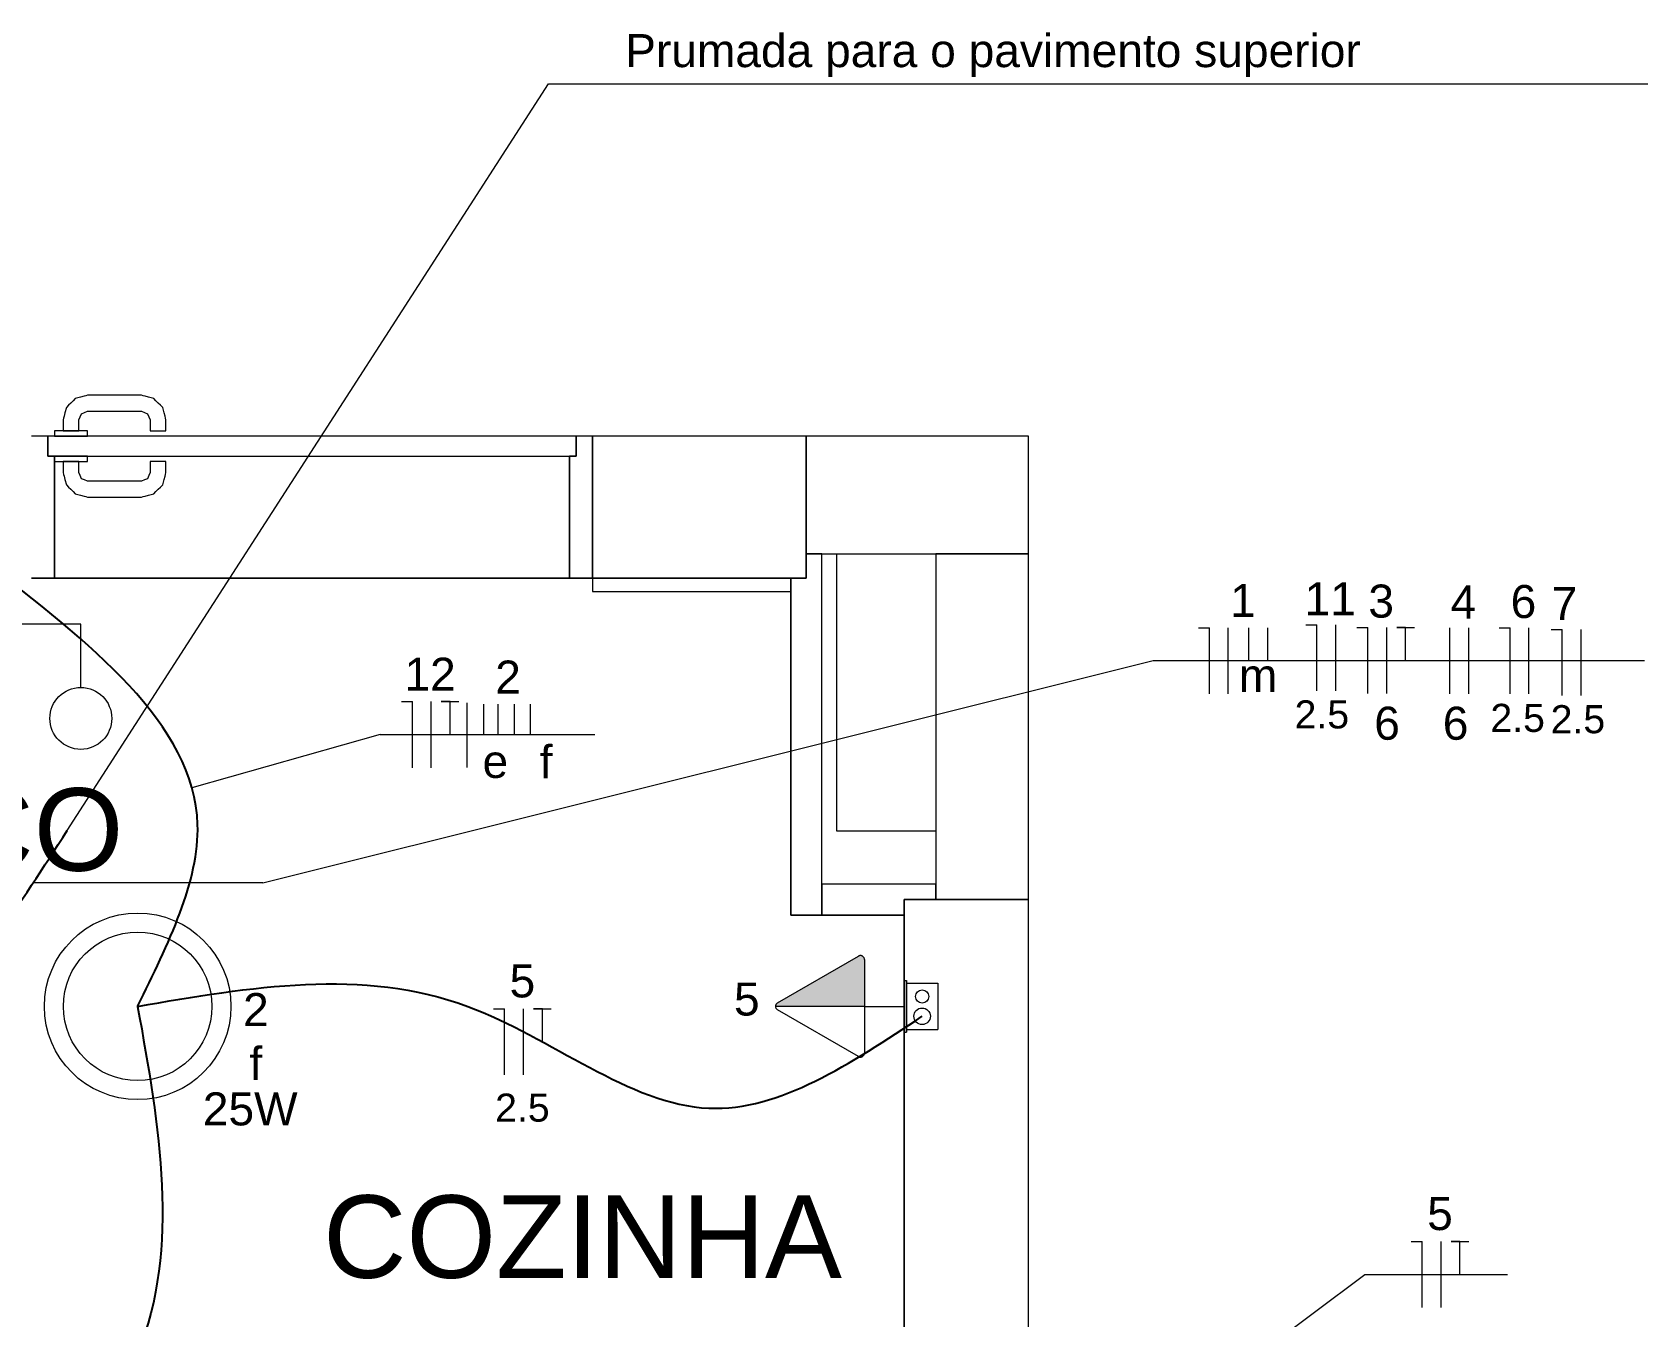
# Model space of a CAD drawing. Header units: millimetres. Extents: x 3.1 to 48, y 1.7 to 17.8.
# Drawn here: x 14.668 to 19.562, y 13.543 to 17.432 of the extents above; entities that cross this region are included whole.
import ezdxf

# ---------------------------------------------------------------- set-up
doc = ezdxf.new("R2010")
doc.units = ezdxf.units.MM
doc.layers.add('EL-Eletroduto', color=30, linetype='Continuous')
doc.layers.add('textos escrita', color=250, linetype='Continuous')
for name, color, linetype, lineweight in [('EL-Fios (Fase 1)', 2, 'Continuous', 15), ('EL-Fios (Fase 2)', 18, 'Continuous', 15), ('EL-Fios (Neutro)', 154, 'Continuous', 15), ('EL-Fios (Retorno)', 10, 'Continuous', 15), ('EL-Fios (Terra)', 92, 'Continuous', 15), ('EL-Interruptor', 3, 'Continuous', 20), ('EL-Lâmpada', 22, 'Continuous', 20), ('EL-Textos fios', 1, 'Continuous', 9), ('EL-Tomadas', 150, 'Continuous', 20), ('IFC-Caixa de passagem-Contorno', 44, 'Continuous', 5), ('IFC-Elemento construtivo genérico-Contorno', 253, 'Continuous', 5), ('IFC-Laje-Contorno', 253, 'Continuous', 5), ('IFC-Parede padrão-Contorno', 253, 'Continuous', 5), ('IFC-Parede-Contorno', 253, 'Continuous', 5), ('IFC-Porta-Contorno', 253, 'Continuous', 5), ('P-Simbol', 5, 'Continuous', 20), ('Textos', 2, 'Continuous', 9)]:
    doc.layers.add(name, color=color, linetype=linetype, lineweight=lineweight)
doc.styles.add('Arial', font='arial.ttf')
doc.styles.get("Standard").update_dxf_attribs({"font": 'arial.ttf'})

msp = doc.modelspace()

# ---------------------------------------------------------------- hatches: boundary and pattern name
at = {"layer": 'EL-Tomadas', "linetype": 'Continuous'}
msp.add_hatch(color=161, dxfattribs=at).paths.add_polyline_path([(17.189, 14.4828), (16.9197, 14.4828), (16.92, 14.4853), (16.921, 14.4883), (16.9225, 14.4905), (16.9243, 14.4922), (16.9261, 14.4934), (17.1735, 14.6359), (17.1762, 14.6364), (17.179, 14.6363), (17.1818, 14.6355), (17.184, 14.6343), (17.1868, 14.6316), (17.1885, 14.6282), (17.189, 14.6257), (17.189, 14.4828)])

# ---------------------------------------------------------------- linework, layer by layer
at = {"layer": 'EL-Eletroduto'}
for points in [[(14.9874, 14.4828), (15.1691, 15.0334), (14.5206, 15.8326)], [(12.5715, 13.707), (14.3084, 14.3987), (14.7737, 15.0148)], [(14.9874, 14.4828), (15.9872, 14.4828), (16.7181, 14.1745), (17.3637, 14.4528)], [(14.9874, 14.4828), (14.9874, 13.4312), (14.8059, 13.0494), (14.9874, 11.961)]]:
    msp.add_spline(points, degree=3, dxfattribs=at)
at = {"layer": 'EL-Fios (Fase 1)'}
for p, q in [((18.2912, 15.4287), (18.2912, 15.6287)), ((18.771, 15.43), (18.771, 15.63)), ((15.9853, 15.206), (15.9853, 15.4021)), ((16.1562, 14.2755), (16.1562, 14.4755)), ((18.9359, 13.571), (18.9359, 13.771))]:
    msp.add_line(p, q, dxfattribs=at)
at = {"layer": 'EL-Fios (Fase 2)'}
for p, q in [((18.6165, 15.4382), (18.6165, 15.6382)), ((19.0198, 15.4287), (19.0198, 15.6287)), ((19.2019, 15.4287), (19.2019, 15.6287)), ((19.3599, 15.4242), (19.3599, 15.6242))]:
    msp.add_line(p, q, dxfattribs=at)
at = {"layer": 'EL-Fios (Neutro)'}
for p, q in [((18.2007, 15.6287), (18.2341, 15.6287)), ((18.2341, 15.4287), (18.2341, 15.6287)), ((18.526, 15.6382), (18.5593, 15.6382)), ((18.5593, 15.4382), (18.5593, 15.6382)), ((18.6805, 15.63), (18.7138, 15.63)), ((18.7138, 15.43), (18.7138, 15.63)), ((18.9627, 15.4287), (18.9627, 15.6287)), ((19.1115, 15.6287), (19.1448, 15.6287)), ((19.1448, 15.4287), (19.1448, 15.6287)), ((19.2694, 15.6242), (19.3028, 15.6242)), ((19.3028, 15.4242), (19.3028, 15.6242)), ((15.7862, 15.4055), (15.8195, 15.4055)), ((15.8195, 15.2055), (15.8195, 15.4055)), ((16.0657, 14.4755), (16.0991, 14.4755)), ((16.0991, 14.2755), (16.0991, 14.4755)), ((18.8454, 13.771), (18.8787, 13.771)), ((18.8787, 13.571), (18.8787, 13.771))]:
    msp.add_line(p, q, dxfattribs=at)
at = {"layer": 'EL-Fios (Retorno)'}
for p, q in [((14.7737, 15.0148), (16.2318, 17.2757)), ((16.2318, 17.2757), (19.5616, 17.2757)), ((18.3537, 15.5287), (18.3537, 15.6287)), ((18.4109, 15.5287), (18.4109, 15.6287)), ((15.3662, 14.8571), (18.0636, 15.53)), ((18.0636, 15.53), (19.5522, 15.53)), ((16.0361, 15.3055), (16.0361, 15.3975)), ((16.0794, 15.3055), (16.0794, 15.3975)), ((16.1285, 15.3055), (16.1285, 15.3975)), ((16.1777, 15.3055), (16.1777, 15.3975)), ((15.7225, 15.3055), (15.1517, 15.1449)), ((15.7225, 15.3055), (16.2284, 15.3055)), ((16.2284, 15.3055), (16.3723, 15.3055)), ((15.3662, 14.8571), (14.6711, 14.8571)), ((17.3639, 12.6683), (18.7043, 13.671)), ((18.7043, 13.671), (19.1365, 13.671))]:
    msp.add_line(p, q, dxfattribs=at)
at = {"layer": 'EL-Fios (Terra)'}
for points in [[(18.8281, 15.53), (18.8281, 15.63), (18.8014, 15.63), (18.8548, 15.63)], [(15.9338, 15.3055), (15.9338, 15.4055), (15.9072, 15.4055), (15.9605, 15.4055)], [(16.2133, 14.3755), (16.2133, 14.4755), (16.1867, 14.4755), (16.24, 14.4755)], [(18.993, 13.671), (18.993, 13.771), (18.9663, 13.771), (19.0197, 13.771)]]:
    msp.add_lwpolyline(points, dxfattribs=at)
at = {"layer": 'EL-Interruptor'}
for p, q in [((14.8153, 15.6405), (14.1658, 15.6405)), ((14.8153, 15.4485), (14.8153, 15.6405))]:
    msp.add_line(p, q, dxfattribs=at)
msp.add_circle((14.8153, 15.3547), 0.0937, dxfattribs=at)
at = {"layer": 'EL-Lâmpada'}
msp.add_line((15.8767, 15.2055), (15.8767, 15.4055), dxfattribs=at)
at = {"layer": 'EL-Tomadas'}
for p, q in [((16.9257, 14.4932), (17.1711, 14.6349)), ((17.1891, 14.6245), (17.189, 14.3412)), ((17.189, 14.4828), (16.9197, 14.4828)), ((17.171, 14.3308), (16.9257, 14.4724)), ((17.189, 14.4828), (17.3096, 14.4828))]:
    msp.add_line(p, q, dxfattribs=at)
for points in [[(17.1891, 14.6245), (17.189, 14.6259), (17.1888, 14.6272), (17.1884, 14.6286), (17.1878, 14.6299), (17.1871, 14.6311), (17.1863, 14.6322), (17.1853, 14.6332), (17.1843, 14.6341), (17.1831, 14.6349), (17.1819, 14.6355), (17.1805, 14.636), (17.1792, 14.6363), (17.1778, 14.6365), (17.1764, 14.6365), (17.175, 14.6363), (17.1737, 14.636), (17.1723, 14.6355), (17.1711, 14.6349)], [(16.9257, 14.4932), (16.9246, 14.4924), (16.9235, 14.4915), (16.9225, 14.4905), (16.9217, 14.4894), (16.921, 14.4882), (16.9204, 14.4869), (16.92, 14.4856), (16.9198, 14.4842), (16.9197, 14.4828), (16.9198, 14.4814), (16.92, 14.48), (16.9204, 14.4787), (16.921, 14.4774), (16.9217, 14.4762), (16.9225, 14.4751), (16.9235, 14.4741), (16.9246, 14.4732), (16.9257, 14.4724)], [(17.171, 14.3308), (17.1722, 14.3302), (17.1735, 14.3297), (17.1749, 14.3294), (17.1763, 14.3292), (17.1777, 14.3292), (17.1791, 14.3294), (17.1804, 14.3297), (17.1817, 14.3302), (17.183, 14.3308), (17.1841, 14.3316), (17.1852, 14.3325), (17.1862, 14.3335), (17.187, 14.3346), (17.1877, 14.3358), (17.1882, 14.3371), (17.1886, 14.3384), (17.1889, 14.3398), (17.189, 14.3412)]]:
    msp.add_lwpolyline(points, dxfattribs=at)
at = {"layer": 'IFC-Caixa de passagem-Contorno'}
for p, q in [((17.3101, 14.5608), (17.3101, 14.4048)), ((17.3101, 14.5608), (17.3161, 14.5608)), ((17.3161, 14.5608), (17.3161, 14.4048)), ((17.3161, 14.5528), (17.4111, 14.5528)), ((17.4111, 14.5528), (17.4111, 14.4128)), ((17.3101, 14.4048), (17.3161, 14.4048)), ((17.3161, 14.4128), (17.4111, 14.4128))]:
    msp.add_line(p, q, dxfattribs=at)
for centre, radius in [((17.3637, 14.5128), 0.0199), ((17.3637, 14.4528), 0.025)]:
    msp.add_circle(centre, radius, dxfattribs=at)
at = {"layer": 'IFC-Elemento construtivo genérico-Contorno', "lineweight": 5}
for p, q in [((16.9656, 15.779), (16.3656, 15.779)), ((16.3656, 15.779), (16.3656, 15.739)), ((16.9656, 15.739), (16.9656, 15.779)), ((16.3656, 15.739), (16.9656, 15.739))]:
    msp.add_line(p, q, dxfattribs=at)
at = {"layer": 'IFC-Laje-Contorno', "lineweight": 5}
for p, q in [((16.2956, 16.133), (16.2956, 16.149)), ((14.7356, 16.133), (14.7356, 16.0979)), ((16.2956, 15.779), (16.2956, 16.133)), ((14.7356, 16.0979), (14.7356, 16.073)), ((14.7356, 16.073), (14.7356, 16.0518)), ((14.7356, 16.0518), (14.7356, 16.025)), ((14.7356, 16.025), (14.7356, 15.9638)), ((14.7356, 15.9638), (14.7356, 15.9543)), ((14.7356, 15.9543), (14.7356, 15.779)), ((17.1056, 15.779), (17.1056, 15.853)), ((14.7356, 15.779), (14.6656, 15.779)), ((16.2956, 15.779), (14.7356, 15.779)), ((14.7356, 15.779), (14.7616, 15.779)), ((14.7616, 15.779), (14.8096, 15.779)), ((14.8096, 15.779), (14.8356, 15.779)), ((14.8356, 15.779), (14.8473, 15.779)), ((14.8473, 15.779), (14.9421, 15.779)), ((14.9421, 15.779), (14.9874, 15.779)), ((14.9874, 15.779), (15.0252, 15.779)), ((15.0252, 15.779), (15.0545, 15.779)), ((15.0545, 15.779), (15.0732, 15.779)), ((15.0732, 15.779), (15.7533, 15.779)), ((15.7533, 15.779), (16.2956, 15.779)), ((16.3656, 15.779), (16.2956, 15.779)), ((17.1056, 15.739), (17.1056, 15.779)), ((16.9656, 15.7042), (16.9656, 15.739)), ((17.1056, 15.6922), (17.1056, 15.739)), ((16.9656, 15.6488), (16.9656, 15.7042)), ((17.1056, 15.013), (17.1056, 15.6922)), ((16.9656, 14.759), (16.9656, 15.6488)), ((17.3096, 15.013), (17.1056, 15.013)), ((17.3316, 15.013), (17.3096, 15.013)), ((17.4056, 15.013), (17.3316, 15.013)), ((17.0596, 14.759), (16.9656, 14.759)), ((17.2696, 14.759), (17.0596, 14.759)), ((17.3096, 14.759), (17.2696, 14.759)), ((17.3096, 11.313), (17.3096, 14.759))]:
    msp.add_line(p, q, dxfattribs=at)
at = {"layer": 'IFC-Parede padrão-Contorno', "lineweight": 5}
for p, q in [((17.0126, 16.209), (17.0126, 16.133)), ((17.4405, 16.209), (17.0126, 16.209)), ((17.6856, 16.209), (17.4405, 16.209)), ((17.6856, 16.133), (17.6856, 16.209)), ((17.0126, 16.133), (17.0126, 16.0793)), ((17.6856, 15.9826), (17.6856, 16.133)), ((17.0126, 16.0793), (17.0126, 15.853)), ((17.6856, 15.853), (17.6856, 15.9826)), ((17.0126, 15.853), (17.0126, 15.826)), ((17.0425, 15.853), (17.0126, 15.853)), ((17.0126, 15.853), (17.0596, 15.853)), ((17.0126, 15.826), (17.0126, 15.779)), ((17.0596, 15.853), (17.0425, 15.853)), ((17.0596, 15.779), (17.0596, 15.853)), ((17.0596, 15.853), (17.1056, 15.853)), ((17.1056, 15.853), (17.2576, 15.853)), ((17.2576, 15.853), (17.4056, 15.853)), ((17.4056, 15.853), (17.4056, 15.4717)), ((17.5836, 15.853), (17.4056, 15.853)), ((17.4056, 15.853), (17.6856, 15.853)), ((17.6856, 15.853), (17.5836, 15.853)), ((17.6856, 15.1872), (17.6856, 15.853)), ((16.9955, 15.779), (16.9656, 15.779)), ((16.9656, 15.779), (16.9656, 15.739)), ((17.0126, 15.779), (16.9955, 15.779)), ((17.0596, 15.2171), (17.0596, 15.779)), ((16.9656, 15.739), (16.9656, 15.4076)), ((17.4056, 15.4717), (17.4056, 15.013)), ((16.9656, 15.4076), (16.9656, 14.759)), ((17.0596, 14.853), (17.0596, 15.2171)), ((17.6856, 14.806), (17.6856, 15.1872)), ((17.4056, 15.013), (17.4056, 14.853)), ((17.0596, 14.7932), (17.0596, 14.853)), ((17.0596, 14.853), (17.0596, 14.8187)), ((17.2796, 14.853), (17.0596, 14.853)), ((17.3096, 14.853), (17.2796, 14.853)), ((17.4056, 14.853), (17.3096, 14.853)), ((17.4056, 14.853), (17.4056, 14.806)), ((17.4056, 14.8231), (17.4056, 14.853)), ((17.0596, 14.8187), (17.0596, 14.759)), ((17.0596, 14.759), (17.0596, 14.7932)), ((17.3096, 14.806), (17.3445, 14.806)), ((17.3096, 14.7761), (17.3096, 14.806)), ((17.4056, 14.806), (17.3096, 14.806)), ((17.3096, 14.806), (17.3096, 14.759)), ((17.3445, 14.806), (17.4056, 14.806)), ((17.4056, 14.806), (17.4056, 14.8231)), ((17.4056, 14.806), (17.5075, 14.806)), ((17.5487, 14.806), (17.4056, 14.806)), ((17.5075, 14.806), (17.6856, 14.806)), ((17.6856, 14.806), (17.5487, 14.806)), ((17.6856, 11.7296), (17.6856, 14.806)), ((16.9656, 14.759), (16.9998, 14.759)), ((16.9998, 14.759), (17.0596, 14.759)), ((17.0596, 14.759), (17.1506, 14.759)), ((17.1506, 14.759), (17.3096, 14.759)), ((17.3096, 14.759), (17.3096, 14.7761)), ((17.3096, 14.759), (17.3096, 13.0443))]:
    msp.add_line(p, q, dxfattribs=at)
at = {"layer": 'IFC-Parede-Contorno', "lineweight": 5}
for p, q in [((16.3656, 16.209), (16.3656, 16.133)), ((16.4818, 16.209), (16.3656, 16.209)), ((17.0126, 16.209), (16.4818, 16.209)), ((17.0126, 16.1606), (17.0126, 16.209)), ((17.0126, 16.133), (17.0126, 16.1606)), ((16.3656, 16.133), (16.3656, 16.1293)), ((16.3656, 16.1293), (16.3656, 15.779)), ((17.0126, 16.031), (17.0126, 16.133)), ((17.0126, 15.853), (17.0126, 16.031)), ((17.0126, 15.8059), (17.0126, 15.853)), ((17.0126, 15.779), (17.0126, 15.8059)), ((16.3656, 15.779), (16.4818, 15.779)), ((16.4818, 15.779), (16.9656, 15.779)), ((16.9656, 15.779), (17.0126, 15.779))]:
    msp.add_line(p, q, dxfattribs=at)
at = {"layer": 'IFC-Porta-Contorno', "lineweight": 5}
for p, q in [((14.7715, 16.296), (14.7673, 16.2802)), ((14.7783, 16.3027), (14.7715, 16.296)), ((14.785, 16.3095), (14.7783, 16.3027)), ((14.7918, 16.3163), (14.785, 16.3095)), ((14.7986, 16.3231), (14.7918, 16.3163)), ((14.8144, 16.3273), (14.7986, 16.3231)), ((14.825, 16.3301), (14.8144, 16.3273)), ((14.8303, 16.3315), (14.825, 16.3301)), ((14.8356, 16.333), (14.8303, 16.3315)), ((14.9992, 16.333), (14.8356, 16.333)), ((15.0045, 16.3315), (14.9992, 16.333)), ((15.0098, 16.3301), (15.0045, 16.3315)), ((15.0204, 16.3273), (15.0098, 16.3301)), ((15.0362, 16.3231), (15.0204, 16.3273)), ((15.0429, 16.3163), (15.0362, 16.3231)), ((15.0497, 16.3095), (15.0429, 16.3163)), ((15.0565, 16.3027), (15.0497, 16.3095)), ((15.0633, 16.296), (15.0565, 16.3027)), ((15.0675, 16.2802), (15.0633, 16.296)), ((14.763, 16.2643), (14.7616, 16.259)), ((14.7616, 16.259), (14.7616, 16.225)), ((14.7644, 16.2696), (14.763, 16.2643)), ((14.7673, 16.2802), (14.7644, 16.2696)), ((14.8096, 16.259), (14.8134, 16.2682)), ((14.8096, 16.225), (14.8096, 16.259)), ((14.8134, 16.2682), (14.8172, 16.2774)), ((14.8172, 16.2774), (14.8264, 16.2812)), ((14.8264, 16.2812), (14.8356, 16.285)), ((14.8356, 16.285), (14.9992, 16.285)), ((14.9992, 16.285), (15.0084, 16.2812)), ((15.0084, 16.2812), (15.0176, 16.2774)), ((15.0176, 16.2774), (15.0214, 16.2682)), ((15.0214, 16.2682), (15.0252, 16.259)), ((15.0252, 16.259), (15.0252, 16.225)), ((15.0703, 16.2696), (15.0675, 16.2802)), ((15.0718, 16.2643), (15.0703, 16.2696)), ((15.0732, 16.259), (15.0718, 16.2643)), ((15.0732, 16.225), (15.0732, 16.259)), ((14.7068, 16.209), (14.6656, 16.209)), ((14.7156, 16.209), (14.7068, 16.209)), ((14.7356, 16.209), (14.7156, 16.209)), ((14.7156, 16.209), (14.7156, 16.1986)), ((14.7156, 16.1595), (14.7156, 16.209)), ((14.7156, 16.1986), (14.7156, 16.149)), ((14.7373, 16.225), (14.7356, 16.225)), ((14.7356, 16.225), (14.7356, 16.209)), ((14.8356, 16.209), (14.7356, 16.209)), ((14.7356, 16.209), (14.7373, 16.209)), ((14.7423, 16.225), (14.7373, 16.225)), ((14.7373, 16.209), (14.7423, 16.209)), ((14.7502, 16.225), (14.7423, 16.225)), ((14.7423, 16.209), (14.7502, 16.209)), ((14.7606, 16.225), (14.7502, 16.225)), ((14.7502, 16.209), (14.7606, 16.209)), ((14.7616, 16.225), (14.7606, 16.225)), ((14.7606, 16.209), (14.7726, 16.209)), ((14.7726, 16.225), (14.7616, 16.225)), ((14.7616, 16.225), (14.7624, 16.225)), ((14.7624, 16.225), (14.7648, 16.225)), ((14.7648, 16.225), (14.7686, 16.225)), ((14.7686, 16.225), (14.7736, 16.225)), ((14.7856, 16.225), (14.7726, 16.225)), ((14.7726, 16.209), (14.7856, 16.209)), ((14.7736, 16.225), (14.7794, 16.225)), ((14.7794, 16.225), (14.7856, 16.225)), ((14.7985, 16.225), (14.7856, 16.225)), ((14.7856, 16.225), (14.7918, 16.225)), ((14.7856, 16.209), (14.7985, 16.209)), ((14.7918, 16.225), (14.7976, 16.225)), ((14.7976, 16.225), (14.8025, 16.225)), ((14.8096, 16.225), (14.7985, 16.225)), ((14.7985, 16.209), (14.8106, 16.209)), ((14.8025, 16.225), (14.8064, 16.225)), ((14.8064, 16.225), (14.8088, 16.225)), ((14.8088, 16.225), (14.8096, 16.225)), ((14.8106, 16.225), (14.8096, 16.225)), ((14.8209, 16.225), (14.8106, 16.225)), ((14.8106, 16.209), (14.8209, 16.209)), ((14.8289, 16.225), (14.8209, 16.225)), ((14.8209, 16.209), (14.8289, 16.209)), ((14.8339, 16.225), (14.8289, 16.225)), ((14.8289, 16.209), (14.8339, 16.209)), ((14.8356, 16.225), (14.8339, 16.225)), ((14.8339, 16.209), (14.8356, 16.209)), ((14.8356, 16.209), (14.8356, 16.225)), ((16.04, 16.209), (14.8356, 16.209)), ((15.0252, 16.225), (15.026, 16.225)), ((15.026, 16.225), (15.0284, 16.225)), ((15.0284, 16.225), (15.0322, 16.225)), ((15.0322, 16.225), (15.0372, 16.225)), ((15.0372, 16.225), (15.043, 16.225)), ((15.043, 16.225), (15.0492, 16.225)), ((15.0492, 16.225), (15.0554, 16.225)), ((15.0554, 16.225), (15.0612, 16.225)), ((15.0612, 16.225), (15.0661, 16.225)), ((15.0661, 16.225), (15.07, 16.225)), ((15.07, 16.225), (15.0724, 16.225)), ((15.0724, 16.225), (15.0732, 16.225)), ((16.2956, 16.209), (16.04, 16.209)), ((16.3156, 16.209), (16.2956, 16.209)), ((16.3156, 16.1593), (16.3156, 16.209)), ((16.3156, 16.209), (16.3156, 16.1984)), ((16.3243, 16.209), (16.3156, 16.209)), ((16.3156, 16.1984), (16.3156, 16.149)), ((16.3656, 16.209), (16.3243, 16.209)), ((16.3656, 16.149), (16.3656, 16.209)), ((14.7156, 16.149), (14.7156, 16.1595)), ((14.7156, 16.149), (14.7356, 16.149)), ((14.7321, 16.149), (14.7156, 16.149)), ((14.7356, 16.149), (14.7321, 16.149)), ((14.7356, 16.149), (14.8356, 16.149)), ((14.7356, 16.133), (14.7356, 16.149)), ((14.7373, 16.149), (14.7356, 16.149)), ((14.7356, 16.149), (14.7356, 16.133)), ((14.7423, 16.149), (14.7373, 16.149)), ((14.7502, 16.149), (14.7423, 16.149)), ((14.7606, 16.149), (14.7502, 16.149)), ((14.7726, 16.149), (14.7606, 16.149)), ((14.7856, 16.149), (14.7726, 16.149)), ((14.7985, 16.149), (14.7856, 16.149)), ((14.8106, 16.149), (14.7985, 16.149)), ((14.8209, 16.149), (14.8106, 16.149)), ((14.8289, 16.149), (14.8209, 16.149)), ((14.8339, 16.149), (14.8289, 16.149)), ((14.8356, 16.149), (14.8339, 16.149)), ((14.8356, 16.149), (14.9911, 16.149)), ((14.8356, 16.133), (14.8356, 16.149)), ((14.9911, 16.149), (16.2956, 16.149)), ((16.2956, 16.149), (16.3156, 16.149)), ((16.2956, 16.149), (16.2956, 16.133)), ((16.299, 16.149), (16.2956, 16.149)), ((16.3156, 16.149), (16.299, 16.149)), ((16.3156, 16.149), (16.3156, 16.1593)), ((16.3656, 16.133), (16.3656, 16.149)), ((14.7356, 15.8424), (14.7356, 16.133)), ((14.7356, 16.133), (14.7373, 16.133)), ((14.7373, 16.133), (14.7423, 16.133)), ((14.7423, 16.133), (14.7502, 16.133)), ((14.7502, 16.133), (14.7606, 16.133)), ((14.7606, 16.133), (14.7616, 16.133)), ((14.7616, 16.133), (14.7726, 16.133)), ((14.7616, 16.133), (14.7616, 16.099)), ((14.7624, 16.133), (14.7616, 16.133)), ((14.7616, 16.099), (14.763, 16.0937)), ((14.7648, 16.133), (14.7624, 16.133)), ((14.7686, 16.133), (14.7648, 16.133)), ((14.7736, 16.133), (14.7686, 16.133)), ((14.7726, 16.133), (14.7856, 16.133)), ((14.7794, 16.133), (14.7736, 16.133)), ((14.7856, 16.133), (14.7794, 16.133)), ((14.7856, 16.133), (14.7985, 16.133)), ((14.7918, 16.133), (14.7856, 16.133)), ((14.7976, 16.133), (14.7918, 16.133)), ((14.8025, 16.133), (14.7976, 16.133)), ((14.7985, 16.133), (14.8096, 16.133)), ((14.8064, 16.133), (14.8025, 16.133)), ((14.8088, 16.133), (14.8064, 16.133)), ((14.8096, 16.133), (14.8088, 16.133)), ((14.8096, 16.133), (14.8106, 16.133)), ((14.8096, 16.099), (14.8096, 16.133)), ((14.8134, 16.0898), (14.8096, 16.099)), ((14.8106, 16.133), (14.8209, 16.133)), ((14.8209, 16.133), (14.8289, 16.133)), ((14.8289, 16.133), (14.8339, 16.133)), ((14.8339, 16.133), (14.8356, 16.133)), ((15.0252, 16.099), (15.0214, 16.0898)), ((15.026, 16.133), (15.0252, 16.133)), ((15.0252, 16.133), (15.0252, 16.099)), ((15.0284, 16.133), (15.026, 16.133)), ((15.0322, 16.133), (15.0284, 16.133)), ((15.0372, 16.133), (15.0322, 16.133)), ((15.043, 16.133), (15.0372, 16.133)), ((15.0492, 16.133), (15.043, 16.133)), ((15.0554, 16.133), (15.0492, 16.133)), ((15.0612, 16.133), (15.0554, 16.133)), ((15.0661, 16.133), (15.0612, 16.133)), ((15.07, 16.133), (15.0661, 16.133)), ((15.0724, 16.133), (15.07, 16.133)), ((15.0718, 16.0937), (15.0732, 16.099)), ((15.0732, 16.133), (15.0724, 16.133)), ((15.0732, 16.099), (15.0732, 16.133)), ((16.2956, 16.133), (16.2956, 16.0855)), ((16.3656, 15.8586), (16.3656, 16.133)), ((14.763, 16.0937), (14.7644, 16.0884)), ((14.7644, 16.0884), (14.7673, 16.0777)), ((14.7673, 16.0777), (14.7715, 16.062)), ((14.7715, 16.062), (14.7783, 16.0552)), ((14.7783, 16.0552), (14.785, 16.0484)), ((14.8172, 16.0806), (14.8134, 16.0898)), ((14.8264, 16.0768), (14.8172, 16.0806)), ((14.8356, 16.073), (14.8264, 16.0768)), ((14.9992, 16.073), (14.8356, 16.073)), ((15.0084, 16.0768), (14.9992, 16.073)), ((15.0176, 16.0806), (15.0084, 16.0768)), ((15.0214, 16.0898), (15.0176, 16.0806)), ((15.0497, 16.0484), (15.0565, 16.0552)), ((15.0565, 16.0552), (15.0633, 16.062)), ((15.0633, 16.062), (15.0675, 16.0777)), ((15.0675, 16.0777), (15.0703, 16.0884)), ((15.0703, 16.0884), (15.0718, 16.0937)), ((16.2956, 16.0855), (16.2956, 15.779)), ((14.785, 16.0484), (14.7918, 16.0417)), ((14.7918, 16.0417), (14.7986, 16.0349)), ((14.7986, 16.0349), (14.8144, 16.0307)), ((14.8144, 16.0307), (14.825, 16.0278)), ((14.825, 16.0278), (14.8303, 16.0264)), ((14.8303, 16.0264), (14.8356, 16.025)), ((14.8356, 16.025), (14.9992, 16.025)), ((14.9992, 16.025), (15.0045, 16.0264)), ((15.0045, 16.0264), (15.0098, 16.0278)), ((15.0098, 16.0278), (15.0204, 16.0307)), ((15.0204, 16.0307), (15.0362, 16.0349)), ((15.0362, 16.0349), (15.0429, 16.0417)), ((15.0429, 16.0417), (15.0497, 16.0484)), ((16.3656, 15.779), (16.3656, 15.8586)), ((14.7356, 15.779), (14.7356, 15.8424)), ((14.6656, 15.779), (14.7236, 15.779)), ((14.7236, 15.779), (14.7356, 15.779)), ((16.2956, 15.779), (16.3076, 15.779)), ((16.3076, 15.779), (16.3656, 15.779))]:
    msp.add_line(p, q, dxfattribs=at)
at = {"layer": 'P-Simbol'}
for radius in [0.2825, 0.225]:
    msp.add_circle((14.9874, 14.4828), radius, dxfattribs=at)

# ---------------------------------------------------------------- texts
at = {"layer": 'EL-Textos fios', "attachment_point": 8, "line_spacing_factor": 0.6, "style": 'Arial'}
for s, insert, char_height, width in [('1', (18.3355, 15.6617), 0.1, 0.155335), ('11', (18.5998, 15.6667), 0.1, 0.155335), ('3', (18.7543, 15.6585), 0.1, 0.155335), ('4', (19.0032, 15.6572), 0.1, 0.155335), ('6', (19.1853, 15.6572), 0.1, 0.155335), ('7', (19.3099, 15.6527), 0.1, 0.155335), ('12', (15.8733, 15.4385), 0.1, 0.155335), ('2', (16.1093, 15.4298), 0.1, 0.155335), ('m', (18.3814, 15.4351), 0.1, 0.155335), ('2.5', (18.5746, 15.3231), 0.085, 0.330023), ('6', (18.7721, 15.2887), 0.1, 0.155335), ('6', (18.9797, 15.2887), 0.1, 0.155335), ('2.5', (19.1677, 15.3126), 0.085, 0.330023), ('2.5', (19.3502, 15.3086), 0.085, 0.330023), ('f', (16.2246, 15.1731), 0.1, 0.155335), ('e', (16.071, 15.1731), 0.1, 0.155335), ('5', (16.1529, 14.5085), 0.1, 0.155335), ('2.5', (16.1529, 14.1325), 0.085, 0.330023), ('5', (18.9325, 13.804), 0.1, 0.155335)]:
    msp.add_mtext(s, dxfattribs=dict(at, insert=insert, char_height=char_height, width=width))
at = {"layer": 'Textos'}
for s, p in [('A SERVIÇO', (13.0425, 14.8934)), ('COZINHA', (15.5493, 13.6606))]:
    msp.add_text(s, height=0.25, dxfattribs=at).set_placement(p)
at = {"layer": 'Textos', "char_height": 0.1, "line_spacing_factor": 0.6, "style": 'Arial'}
for s, insert, width, attachment_point in [('5', (16.7938, 14.4536), 0.155335, 7), ('2', (15.3456, 14.4229), 0.155335, 8), ('f', (15.3456, 14.2599), 0.062043, 8), ('25W', (15.3284, 14.1209), 0.57439, 8)]:
    msp.add_mtext(s, dxfattribs=dict(at, insert=insert, width=width, attachment_point=attachment_point))
at = {"layer": 'textos escrita', "insert": (17.5784, 17.2966), "char_height": 0.1, "width": 2.282907, "attachment_point": 8, "line_spacing_factor": 0.6, "style": 'Arial'}
msp.add_mtext('Prumada para o pavimento superior ', dxfattribs=at)

doc.saveas('drawing.dxf')
